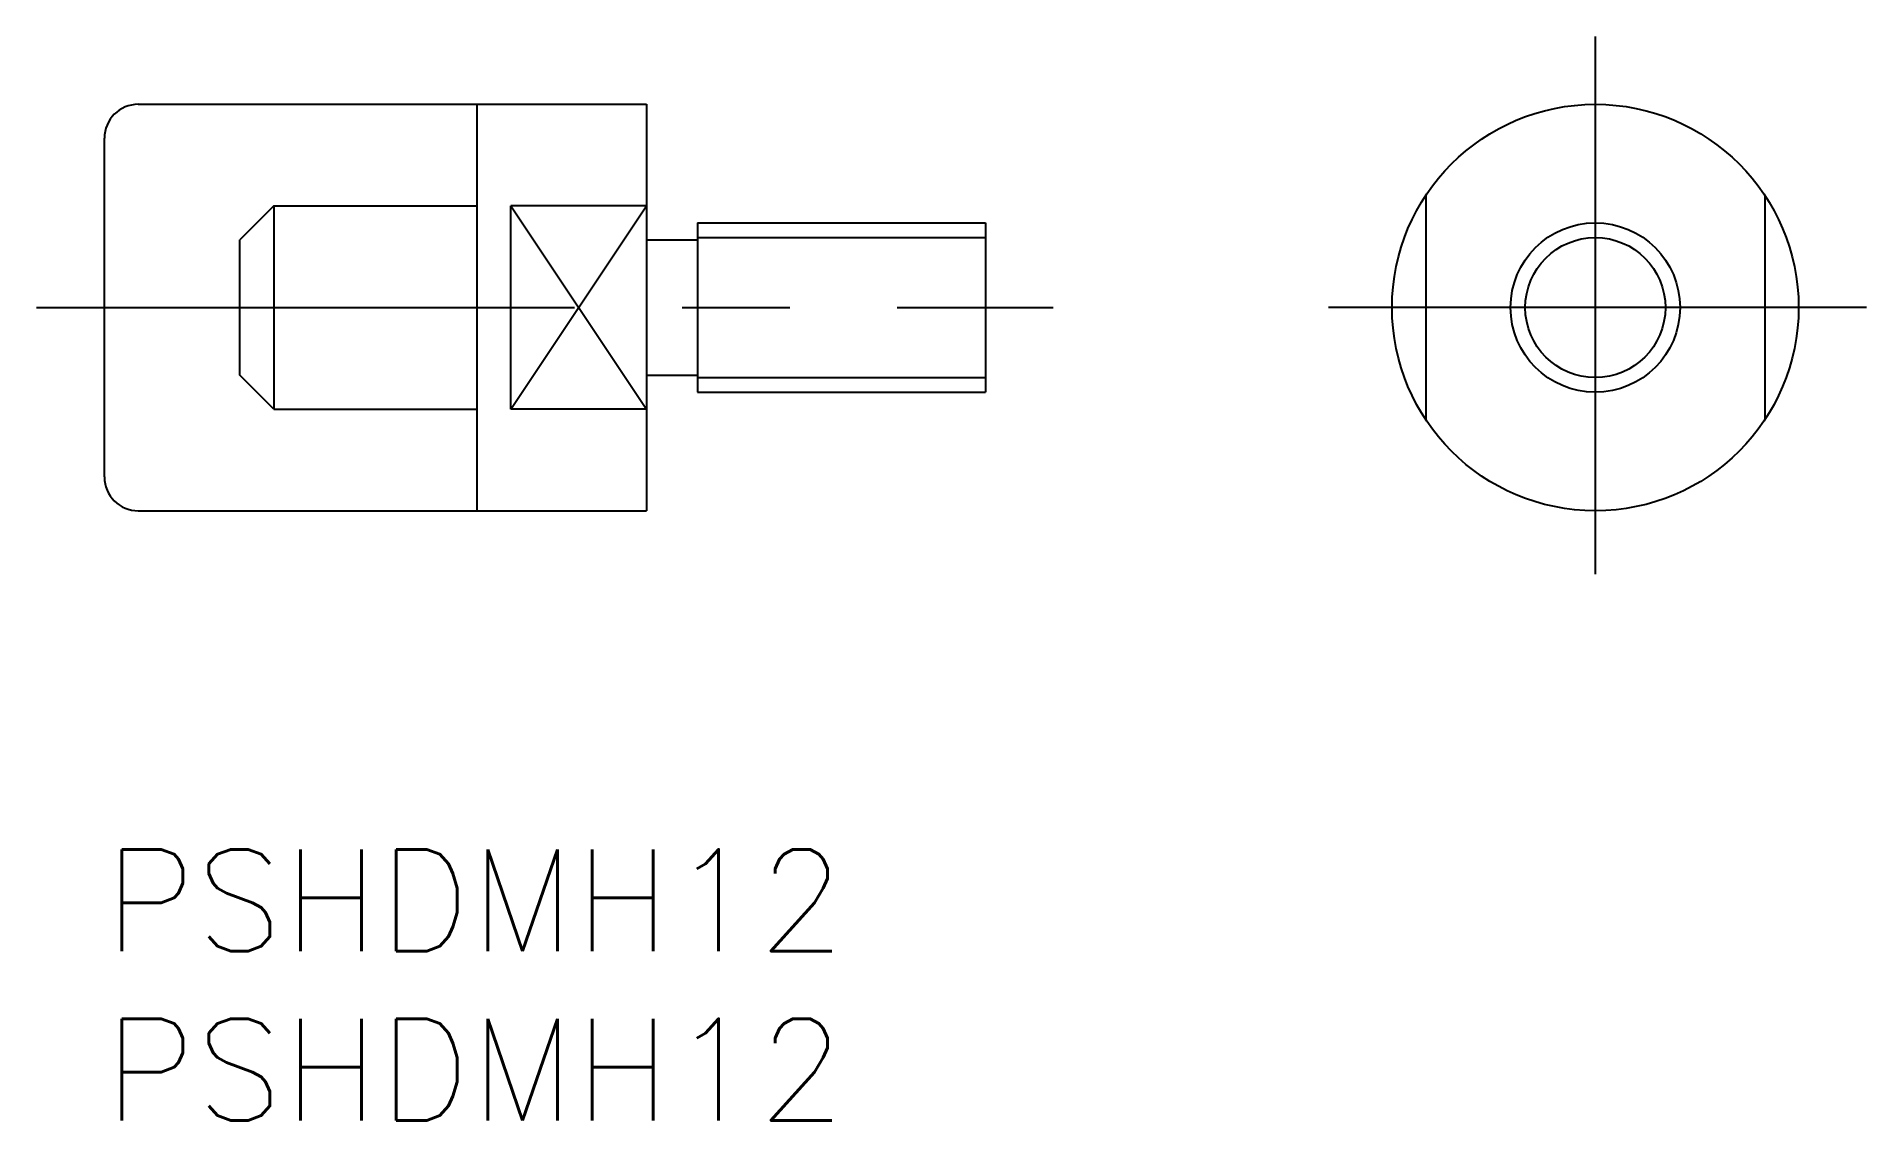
# Model space of a CAD drawing. Extents: x -2 to 52, y -8 to 24.
import ezdxf

# ---------------------------------------------------------------- set-up
doc = ezdxf.new("R2010")
doc.units = 0
doc.header["$LTSCALE"] = 0.5
doc.linetypes.add('CENTER', pattern=[50.8, 31.75, -6.35, 6.35, -6.35])
doc.linetypes.add('DASHED', pattern=[19.05, 12.7, -6.35])
for name, color, linetype in [('MSM_CENTER', 1, 'CENTER'), ('MSM_CONTINUOUS', 7, 'CONTINUOUS'), ('MSM_DASHED', 4, 'DASHED'), ('MSM_NARROW', 5, 'CONTINUOUS'), ('MSM_PART_NUMBER', 7, 'CONTINUOUS')]:
    doc.layers.add(name, color=color, linetype=linetype)
doc.styles.get("Standard").update_dxf_attribs({"font": 'txt.shx', "height": 3, "bigfont": 'bigfont.shx'})

# ---------------------------------------------------------------- blocks, each defined once
blk = doc.blocks.new('*U3')
at = {"layer": 'MSM_PART_NUMBER'}
blk.add_text('PSHDMH12', height=3, dxfattribs=at).set_placement((0, -3))
blk = doc.blocks.new('*U4')
at = {"layer": 'MSM_PART_NUMBER'}
blk.add_text('PSHDMH12', height=3, dxfattribs=at).set_placement((0, -8))

msp = doc.modelspace()

# ---------------------------------------------------------------- linework, layer by layer
at = {"layer": 'MSM_CENTER'}
for p, q in [((44, 24), (44, 8)), ((-2, 16), (28, 16)), ((52, 16), (36, 16))]:
    msp.add_line(p, q, dxfattribs=at)
at = {"layer": 'MSM_CONTINUOUS'}
for p, q in [((1, 22), (16, 22)), ((11, 10), (11, 22)), ((16, 22), (16, 10)), ((0, 11), (0, 21)), ((12, 13), (12, 19)), ((16, 19), (12, 19)), ((39, 19.316625), (39, 12.683375)), ((49, 19.316625), (49, 12.683375)), ((17.5, 18.5), (26, 18.5)), ((17.5, 18.5), (17.5, 13.5)), ((26, 18.5), (26, 13.5)), ((16, 18), (17.5, 18)), ((16, 14), (17.5, 14)), ((17.5, 13.5), (26, 13.5)), ((16, 13), (12, 13)), ((1, 10), (16, 10))]:
    msp.add_line(p, q, dxfattribs=at)
for radius in [6, 2.5]:
    msp.add_circle((44, 16), radius, dxfattribs=at)
for centre, start, end in [((1, 21), 90, 180), ((1, 11), 180, 270)]:
    msp.add_arc(centre, 1, start, end, dxfattribs=at)
at = {"layer": 'MSM_DASHED'}
for p, q in [((5, 19), (4, 18)), ((5, 19), (11, 19)), ((5, 19), (5, 13)), ((4, 14), (4, 18)), ((5, 13), (4, 14)), ((5, 13), (11, 13))]:
    msp.add_line(p, q, dxfattribs=at)
at = {"layer": 'MSM_NARROW'}
for p, q in [((12, 13), (16, 19)), ((12, 19), (16, 13)), ((17.5, 18.067), (26, 18.067)), ((17.5, 13.933), (26, 13.933))]:
    msp.add_line(p, q, dxfattribs=at)
msp.add_circle((44, 16), 2.067, dxfattribs=at)

# ---------------------------------------------------------------- block references
at = {"layer": 'MSM_CONTINUOUS'}
for name in ['*U3', '*U4']:
    msp.add_blockref(name, (0, 0), dxfattribs=at)

doc.saveas('drawing.dxf')
